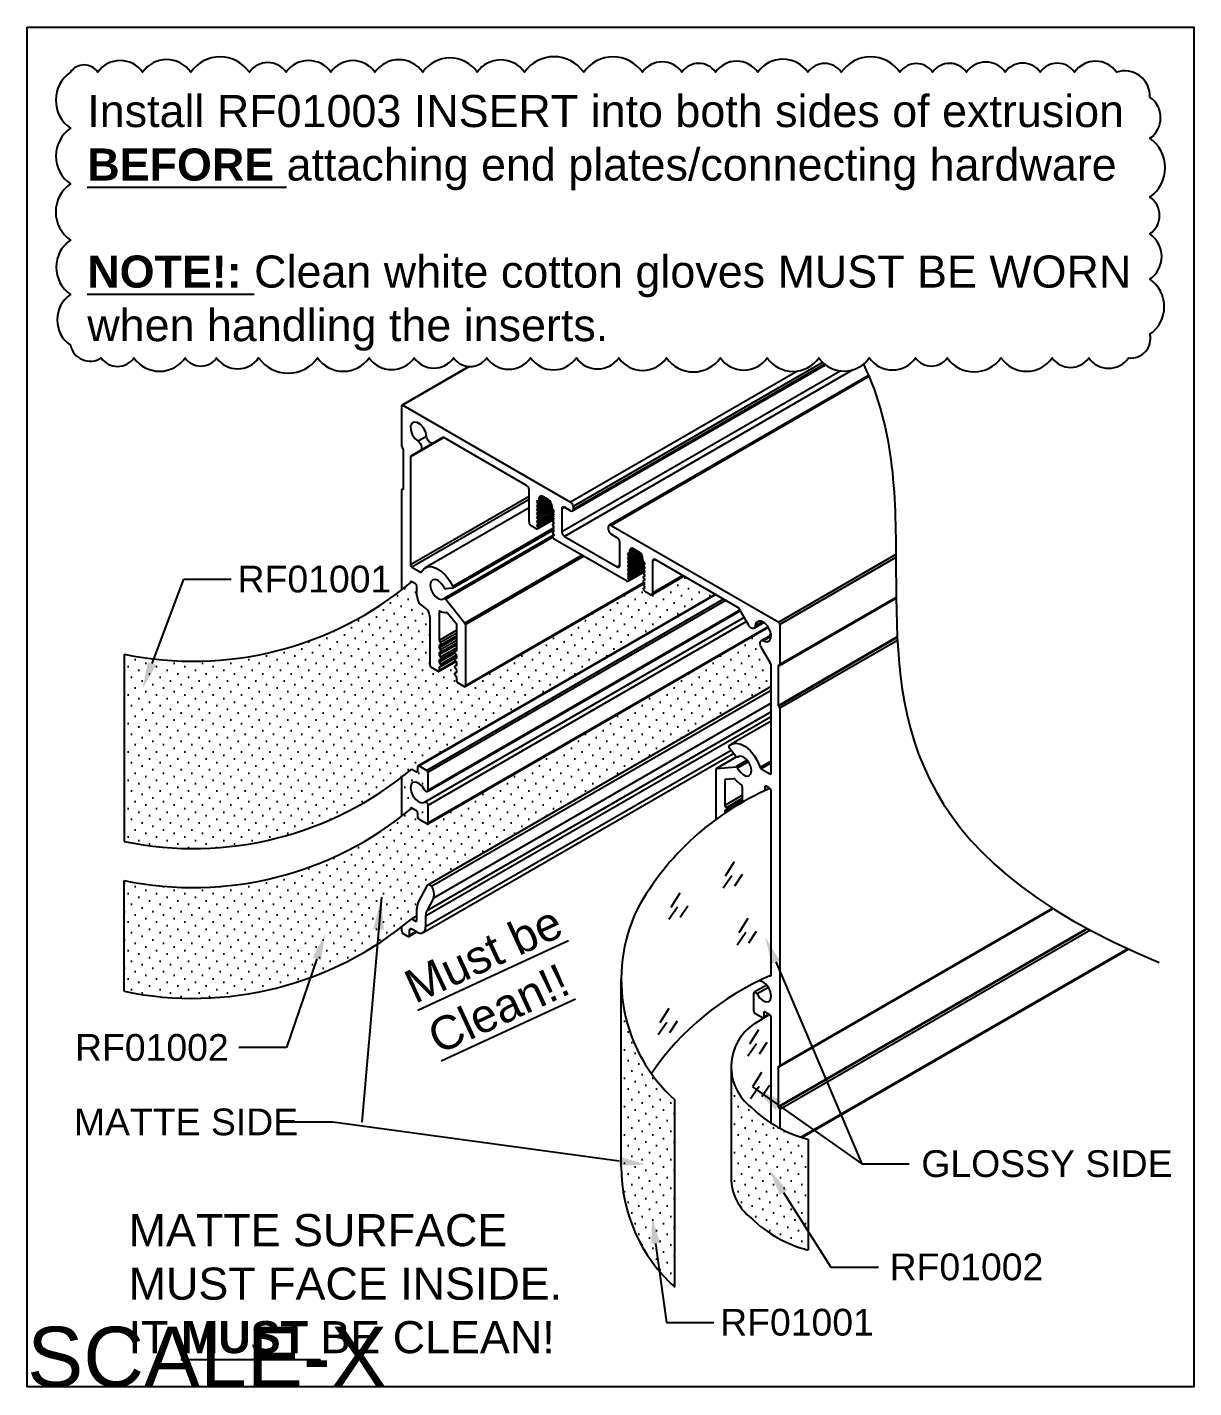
# Model space of a CAD drawing. Extents: x 0 to 6.54, y -7.63 to 0.
import ezdxf
from ezdxf import colors
from ezdxf.entities.mleader import LeaderData, LeaderLine
from ezdxf.math import Vec2, Vec3

# ---------------------------------------------------------------- set-up
doc = ezdxf.new("R2010")
doc.units = 0
doc.header["$LTSCALE"] = 0.5
doc.header["$MEASUREMENT"] = 0
for name, color, linetype in [('Dimension', 10, 'CONTINUOUS'), ('FAB DWG', 221, 'CONTINUOUS'), ('Hardware', 242, 'CONTINUOUS'), ('Housing', 150, 'CONTINUOUS')]:
    doc.layers.add(name, color=color, linetype=linetype)
doc.layers.add('Text-Unprinted', color=131, linetype='CONTINUOUS', plot=False)
doc.styles.add('LSAD_Standard', font='arial.ttf')
doc.styles.get("Standard").update_dxf_attribs({"font": 'arial.ttf'})
doc.dimstyles.get("Standard").update_dxf_attribs({"dimtxt": 0.18, "dimasz": 0.18, "dimexe": 0.18, "dimexo": 0.0625, "dimgap": 0.09, "dimtad": 0, "dimtih": 1, "dimtoh": 1, "dimdec": 4, "dimzin": 0, "dimdsep": 46, "dimtxsty": 'Standard', "dimcen": 0.09, "dimadec": 0, "dimazin": 0, "dimtfac": 1, "dimtdec": 4, "dimtofl": 0, "dimtmove": 0, "dimatfit": 3, "dimfxl": 1, "dimtolj": 1, "dimtzin": 0, "dimarcsym": 0})
pattern_1 = [(45, (-101.396894, -316.910626), (-0.019887378, 0.059662135), [0, -0.05625])]

msp = doc.modelspace()

# ---------------------------------------------------------------- hatches: boundary and pattern name
at = {"layer": 'Hardware', "ltscale": 0.5, "transparency": 16777216}
h = msp.add_hatch(dxfattribs=at)
h.set_pattern_fill('DOTS', color=256, scale=0.9, angle=45)
h.set_pattern_definition(pattern_1)
h.paths.add_polyline_path([(2.1564, -4.9991), (2.1848, -4.9827), (2.1848, -4.9434, -0.120589), (2.1914, -4.9127), (2.2468, -4.8076), (2.2487, -4.8073), (4.1719, -3.6971), (4.1719, -3.5763, 0.128046), (4.1698, -3.5693), (4.1128, -3.4706), (4.1087, -3.4557), (4.1114, -3.4429), (4.1182, -3.439), (4.171, -3.4081), (4.1712, -3.4041), (4.1645, -3.3801), (4.1556, -3.3648), (2.2432, -4.4688), (2.1986, -4.443, -0.267974), (2.1904, -4.4301), (2.1904, -4.4057, 0.267974), (2.1821, -4.3927), (2.1564, -4.3779, -0.22949), (0.5438, -4.7842), (0.5438, -5.4054, 0.22949)])
h.paths.add_polyline_path([(2.2474, -4.179, 0.267974), (2.2391, -4.1661), (2.1945, -4.1403), (2.1904, -4.1427), (2.1904, -4.1461, -0.311545), (2.1925, -4.1416), (3.8585, -3.1797), (3.6825, -3.0781), (3.5026, -3.1817, -0.225308), (3.4952, -3.1823), (3.471, -3.1684, -0.121537), (3.4611, -3.1594), (3.455, -3.1499), (3.4568, -3.1449), (3.4577, -3.1445), (3.4638, -3.141), (3.455, -3.1281), (3.4582, -3.1186), (2.4536, -3.6985), (2.4165, -3.6771, -0.267974), (2.4083, -3.6641), (2.4083, -3.6453), (2.3975, -3.6287), (2.3983, -3.6215), (2.4002, -3.6207), (2.4083, -3.6161), (2.4083, -3.6045), (2.3975, -3.5879), (2.3983, -3.5807), (2.4002, -3.5799), (2.4083, -3.5752), (2.4083, -3.5637), (2.4033, -3.556), (2.3051, -3.6127), (2.2681, -3.5913, -0.267974), (2.2598, -3.5784), (2.2598, -3.3114, 0.240666), (2.2252, -3.2506, -0.263763), (2.1848, -3.1865), (2.1848, -3.1334, 0.267974), (2.1765, -3.1204), (2.1564, -3.1088, -0.22949), (0.5438, -3.5151), (0.5438, -4.5654, 0.219507), (2.1, -4.2046), (2.1, -4.4234, 0.008381), (2.1498, -4.3834, -0.698509), (2.1552, -4.3772), (2.1821, -4.3927, -0.267974), (2.1904, -4.4057), (2.1904, -4.4301, 0.267974), (2.1986, -4.443), (2.2415, -4.4678, 0.577382), (2.2474, -4.463), (2.2474, -4.3633), (2.2469, -4.3593), (2.2455, -4.3552), (2.2433, -4.3512), (2.2405, -4.3478), (2.2373, -4.3453), (2.2342, -4.3438), (2.2318, -4.3436), (2.2143, -4.3489), (2.1967, -4.344), (2.1788, -4.3303), (2.1633, -4.3103), (2.153, -4.2871), (2.1493, -4.2644), (2.153, -4.2459), (2.1633, -4.2347), (2.1788, -4.2324), (2.1967, -4.2396), (2.2143, -4.2549), (2.2318, -4.2805), (2.2342, -4.283), (2.2373, -4.2852), (2.2405, -4.2862), (2.2433, -4.286), (2.2455, -4.2846), (2.2469, -4.2821), (2.2474, -4.2787)])
h.paths.add_polyline_path([(2.1833, -4.1746), (2.1904, -4.1705, -0.577288), (2.1845, -4.1753)], flags=16)
h = msp.add_hatch(dxfattribs=at)
h.set_pattern_fill('DOTS', color=256, scale=0.9, angle=45)
h.set_pattern_definition(pattern_1)
h.paths.add_polyline_path([(3.6322, -6.0146, -0.212605), (3.3312, -5.3387), (3.3312, -6.389, 0.212605), (3.6322, -7.0648)])
h.paths.add_polyline_path([(4.3785, -6.2348, -0.130549), (4.0609, -6.0567, -0.224553), (3.948, -5.8382), (3.9478, -6.4493, 0.233738), (4.0609, -6.6779, 0.130549), (4.3785, -6.856)])

# ---------------------------------------------------------------- linework, layer by layer
at = {"layer": 'Dimension', "transparency": 16777216}
msp.add_open_spline([(4.6892, -1.8895), (4.8689, -2.2602), (4.8734, -3.4488), (4.8778, -4.6373), (6.3476, -5.2432)], degree=3, knots=[0.504756, 0.504756, 0.504756, 0.504756, 1, 2, 2, 2, 2], dxfattribs=at)
at = {"layer": 'FAB DWG', "transparency": 16777216}
msp.add_lwpolyline([(0.242, -0.252, 0.520567), (0.242, -0.5662, 0.520567), (0.242, -0.8782, 0.520567), (0.242, -1.1936, 0.520567), (0.242, -1.4981, 0.520567), (0.242, -1.7835, 0.520567), (0.4145, -1.8541, 0.520567), (0.5987, -1.8541, 0.520567), (0.8859, -1.8541, 0.520567), (1.0623, -1.8541, 0.520567), (1.2978, -1.8541, 0.520567), (1.6283, -1.8541, 0.520567), (1.917, -1.8541, 0.520567), (2.1699, -1.8541, 0.520567), (2.3908, -1.8541, 0.520567), (2.5773, -1.8541, 0.520567), (2.8231, -1.8541, 0.520567), (3.0796, -1.8541, 0.520567), (3.3169, -1.8541, 0.520567), (3.5853, -1.8541, 0.520567), (3.8871, -1.8541, 0.520567), (4.15, -1.8541, 0.520567), (4.4393, -1.8541, 0.520567), (4.7223, -1.8541, 0.520567), (4.982, -1.8541, 0.520567), (5.1593, -1.8541, 0.520567), (5.4606, -1.8541, 0.520567), (5.7485, -1.8541, 0.520567), (5.9525, -1.8541, 0.520567), (6.1765, -1.8541, 0.520567), (6.296, -1.7217, 0.520567), (6.296, -1.4128, 0.520567), (6.296, -1.1592, 0.520567), (6.296, -0.952, 0.520567), (6.296, -0.6229, 0.520567), (6.296, -0.392, 0.520567), (6.1089, -0.252, 0.520567), (5.8729, -0.252, 0.520567), (5.6805, -0.252, 0.520567), (5.4844, -0.252, 0.520567), (5.2671, -0.252, 0.520567), (5.0774, -0.252, 0.520567), (4.8943, -0.252, 0.520567), (4.5652, -0.252, 0.520567), (4.3776, -0.252, 0.520567), (4.0966, -0.252, 0.520567), (3.8605, -0.252, 0.520567), (3.6716, -0.252, 0.520567), (3.4498, -0.252, 0.520567), (3.1206, -0.252, 0.520567), (2.7881, -0.252, 0.520567), (2.5238, -0.252, 0.520567), (2.218, -0.252, 0.520567), (1.9503, -0.252, 0.520567), (1.7021, -0.252, 0.520567), (1.4524, -0.252, 0.520567), (1.2457, -0.252, 0.520567), (0.9172, -0.252, 0.520567), (0.6468, -0.252, 0.520567), (0.3967, -0.252, 0.520567)], format="xyb", close=True, dxfattribs=at)
at = {"layer": 'Hardware', "transparency": 16777216}
for p, q in [((0.5438, -3.5151), (0.5438, -4.5654)), ((3.9641, -4.6791), (3.9132, -4.7595)), ((0.5438, -5.4054), (0.5438, -4.7842)), ((3.9518, -4.7574), (3.903, -4.8276)), ((4.0099, -4.7513), (3.9671, -4.8164)), ((3.6594, -4.855), (3.6085, -4.9354)), ((3.6471, -4.9333), (3.5983, -5.0035)), ((3.7052, -4.9272), (3.6624, -4.9923)), ((4.0415, -4.9978), (3.9906, -5.0781)), ((4.0293, -5.0761), (3.9805, -5.1462)), ((4.0873, -5.07), (4.0446, -5.1351)), ((3.3312, -6.389), (3.3312, -5.3387)), ((3.5989, -5.5013), (3.548, -5.5816)), ((4.0775, -5.5877), (4.1621, -5.5357)), ((3.5867, -5.5796), (3.5378, -5.6497)), ((3.6447, -5.5735), (3.6019, -5.6386)), ((4.1015, -5.621), (4.0507, -5.7013)), ((4.0893, -5.6993), (4.0405, -5.7695)), ((4.1473, -5.6932), (4.1046, -5.7583)), ((3.948, -5.8179), (3.9478, -6.4493)), ((4.1172, -5.8605), (4.0663, -5.9408)), ((4.105, -5.9388), (4.0561, -6.0089)), ((4.163, -5.9327), (4.1202, -5.9977)), ((3.6322, -7.0648), (3.6322, -6.0146)), ((4.3785, -6.2348), (4.3785, -6.856))]:
    msp.add_line(p, q, dxfattribs=at)
for centre, radius, start, end in [((0.9308, -1.6478), 1.907, 258.29236, 309.9925), ((0.9308, -2.698), 1.907, 258.29236, 309.9925), ((4.7813, -5.6936), 1.5529, 113.3889, 151.07948), ((0.9308, -2.9169), 1.907, 258.29236, 309.9925), ((4.2405, -5.3387), 0.9093, 154.1732, 228.01064), ((0.9308, -3.5381), 1.907, 258.29236, 309.9925), ((4.7813, -6.7438), 1.5529, 113.3889, 145.59776), ((4.2355, -5.8281), 0.2877, 123.31025, 232.62406), ((4.5549, -5.5479), 0.7092, 225.84183, 255.5931), ((4.2405, -6.389), 0.9093, 180, 228.01064), ((4.2355, -6.4493), 0.2877, 179.98357, 232.62406), ((4.5549, -6.1691), 0.7092, 225.84183, 255.5931)]:
    msp.add_arc(centre, radius, start, end, dxfattribs=at)
at = {"layer": 'Housing', "linetype": 'Continuous', "transparency": 16777216}
for p, q in [((2.4774, -1.9025), (2.102, -2.1192)), ((2.4829, -1.9026), (2.107, -2.1196)), ((3.0573, -2.7124), (4.4768, -1.893)), ((4.4607, -1.8792), (3.0614, -2.6869)), ((4.4718, -1.8891), (3.0614, -2.7033)), ((4.4417, -1.8575), (4.4332, -1.8624)), ((4.5628, -1.9268), (2.9982, -2.8301)), ((4.6304, -1.9205), (3.0124, -2.8546)), ((4.3202, -1.9276), (3.0473, -2.6624)), ((4.7181, -1.9529), (3.264, -2.7923)), ((4.7205, -1.9583), (3.274, -2.7933)), ((2.1, -2.3491), (2.1, -2.1237)), ((2.107, -2.1196), (3.0473, -2.6624)), ((2.1106, -2.3634), (2.107, -2.3613)), ((2.1106, -2.592), (2.1106, -2.3634)), ((2.3362, -2.3009), (2.1495, -2.4087)), ((2.3316, -2.3002), (2.1515, -2.4042)), ((2.2399, -2.2939), (2.1915, -2.3218)), ((2.3315, -2.3003), (2.2055, -2.373)), ((2.3314, -2.3003), (2.2772, -2.3316)), ((2.3312, -2.3004), (2.2772, -2.3316)), ((2.8002, -2.5688), (2.3362, -2.3009)), ((2.1495, -2.4087), (2.1495, -3.015)), ((2.2055, -2.373), (2.1515, -2.4042)), ((2.1106, -2.5846), (2.102, -2.5895)), ((2.1106, -2.5879), (2.107, -2.59)), ((2.107, -2.59), (2.1106, -2.592)), ((2.8144, -2.7729), (2.8144, -2.5933)), ((2.1, -3.1543), (2.1, -2.5941)), ((2.8144, -2.6311), (2.1495, -3.015)), ((2.8144, -2.6475), (2.1565, -3.0272)), ((2.8669, -2.6559), (2.8568, -2.6588)), ((2.8568, -2.6588), (2.8633, -2.6689)), ((2.9099, -2.642), (2.8633, -2.6689)), ((2.928, -2.6536), (2.8633, -2.691)), ((2.9392, -2.6692), (2.8633, -2.713)), ((2.8637, -2.6787), (2.9186, -2.647)), ((2.8637, -2.7008), (2.9339, -2.6603)), ((2.8675, -2.6556), (2.9005, -2.6365)), ((2.891, -2.6311), (2.8691, -2.6438)), ((2.8981, -2.6352), (2.8691, -2.6519)), ((2.8691, -2.6438), (2.8691, -2.6519)), ((2.9216, -2.6487), (2.891, -2.6311)), ((2.8144, -2.6943), (2.2325, -3.0302)), ((2.8631, -2.679), (2.8568, -2.6809)), ((2.8568, -2.6809), (2.8633, -2.691)), ((2.8631, -2.701), (2.8568, -2.7029)), ((2.8568, -2.7029), (2.8633, -2.713)), ((2.8631, -2.7231), (2.8568, -2.7249)), ((2.8568, -2.7249), (2.8633, -2.7351)), ((2.8631, -2.7451), (2.8568, -2.747)), ((2.9435, -2.6888), (2.8633, -2.7351)), ((2.9498, -2.7072), (2.8633, -2.7571)), ((2.9498, -2.7293), (2.8633, -2.7791)), ((2.8637, -2.7228), (2.9422, -2.6775)), ((2.8637, -2.7449), (2.9442, -2.6984)), ((2.8637, -2.7669), (2.9547, -2.7144)), ((2.8637, -2.789), (2.9547, -2.7364)), ((2.9435, -2.6949), (2.9435, -2.6867)), ((2.9558, -2.716), (2.9457, -2.7014)), ((2.9552, -2.7151), (2.9489, -2.7187)), ((2.9552, -2.7371), (2.9489, -2.7407)), ((2.9552, -2.7151), (2.9492, -2.7185)), ((2.9492, -2.7185), (2.9558, -2.716)), ((2.9552, -2.7371), (2.9492, -2.7406)), ((2.9492, -2.7406), (2.9558, -2.738)), ((2.9558, -2.738), (2.9495, -2.7289)), ((3.0124, -2.6913), (2.9982, -2.6994)), ((2.9982, -2.6994), (2.9982, -2.8301)), ((3.0473, -2.7114), (3.0124, -2.6913)), ((3.0614, -2.6869), (3.0614, -2.7033)), ((2.385, -3.1451), (2.9506, -2.8186)), ((2.9473, -2.8111), (2.3859, -3.1352)), ((2.8516, -2.8108), (2.8285, -2.7974)), ((2.8568, -2.747), (2.8633, -2.7571)), ((2.8631, -2.7672), (2.8568, -2.769)), ((2.8568, -2.769), (2.8633, -2.7791)), ((2.8631, -2.7892), (2.8568, -2.7911)), ((2.8568, -2.7911), (2.8633, -2.8012)), ((2.8633, -2.8112), (2.8607, -2.8122)), ((2.9498, -2.7513), (2.8633, -2.8012)), ((2.8637, -2.811), (2.9547, -2.7585)), ((2.9552, -2.7592), (2.9489, -2.7628)), ((2.9552, -2.7812), (2.9489, -2.7848)), ((2.9552, -2.8032), (2.9489, -2.8069)), ((2.9552, -2.7592), (2.9492, -2.7626)), ((2.9492, -2.7626), (2.9558, -2.76)), ((2.9552, -2.7812), (2.9492, -2.7847)), ((2.9492, -2.7847), (2.9558, -2.7821)), ((2.9552, -2.8033), (2.9492, -2.8067)), ((2.9492, -2.8067), (2.9558, -2.8041)), ((2.9558, -2.76), (2.9495, -2.7509)), ((2.9558, -2.7821), (2.9495, -2.773)), ((2.9558, -2.8041), (2.9495, -2.795)), ((2.9558, -2.8262), (2.9495, -2.8171)), ((3.2598, -2.8178), (3.2598, -2.8015)), ((3.274, -2.7933), (4.2142, -3.3361)), ((2.9549, -2.847), (2.3381, -3.2031)), ((2.9484, -2.8593), (2.3466, -3.2067)), ((2.9552, -2.8253), (2.9489, -2.8289)), ((2.9552, -2.8473), (2.9489, -2.851)), ((2.9552, -2.8253), (2.9492, -2.8287)), ((2.9492, -2.8287), (2.9558, -2.8262)), ((2.9552, -2.8474), (2.9492, -2.8508)), ((2.9492, -2.8508), (2.9558, -2.8482)), ((2.9518, -2.8648), (2.9492, -2.8608)), ((2.9558, -2.8482), (2.9495, -2.8391)), ((3.3603, -3.1044), (2.9609, -2.8739)), ((3.0124, -2.8546), (3.3089, -3.0258)), ((3.3089, -2.8625), (3.274, -2.8423)), ((3.323, -3.0176), (3.323, -2.887)), ((3.1118, -2.961), (2.4542, -3.3406)), ((3.1214, -2.9665), (2.4578, -3.3497)), ((3.3755, -2.9495), (3.3655, -2.9525)), ((3.3655, -2.9525), (3.372, -2.9626)), ((3.3718, -2.9727), (3.3655, -2.9745)), ((3.3655, -2.9745), (3.372, -2.9846)), ((3.4186, -2.9357), (3.372, -2.9626)), ((3.4367, -2.9473), (3.372, -2.9846)), ((3.4479, -2.9629), (3.372, -3.0067)), ((3.3724, -2.9724), (3.4273, -2.9407)), ((3.3724, -2.9944), (3.4426, -2.9539)), ((3.3724, -3.0165), (3.4509, -2.9712)), ((3.3761, -2.9493), (3.4091, -2.9302)), ((3.3997, -2.9248), (3.3778, -2.9374)), ((3.4068, -2.9288), (3.3778, -2.9456)), ((3.3778, -2.9374), (3.3778, -2.9456)), ((3.4302, -2.9424), (3.3997, -2.9248)), ((4.8714, -2.9567), (4.2142, -3.3361)), ((4.8715, -2.973), (4.2213, -3.3483)), ((2.1565, -3.0272), (2.2049, -3.0552)), ((2.2133, -3.0503), (2.2049, -3.0552)), ((3.323, -3.0176), (3.3089, -3.0258)), ((3.3718, -2.9947), (3.3655, -2.9965)), ((3.3655, -2.9965), (3.372, -3.0067)), ((3.3718, -3.0167), (3.3655, -3.0186)), ((3.3655, -3.0186), (3.372, -3.0287)), ((3.3718, -3.0388), (3.3655, -3.0406)), ((3.3655, -3.0406), (3.372, -3.0508)), ((3.4521, -2.9824), (3.372, -3.0287)), ((3.4584, -3.0009), (3.372, -3.0508)), ((3.4584, -3.0229), (3.372, -3.0728)), ((3.4584, -3.045), (3.372, -3.0948)), ((3.3724, -3.0385), (3.4529, -2.9921)), ((3.3724, -3.0606), (3.4634, -3.008)), ((3.3724, -3.0826), (3.4634, -3.0301)), ((3.4521, -2.9885), (3.4521, -2.9803)), ((3.4645, -3.0096), (3.4544, -2.995)), ((3.4638, -3.0087), (3.4576, -3.0123)), ((3.4638, -3.0308), (3.4576, -3.0344)), ((3.4639, -3.0087), (3.4579, -3.0122)), ((3.4579, -3.0122), (3.4645, -3.0096)), ((3.4639, -3.0308), (3.4579, -3.0342)), ((3.4579, -3.0342), (3.4645, -3.0317)), ((3.4645, -3.0317), (3.4582, -3.0225)), ((3.4645, -3.0537), (3.4582, -3.0446)), ((3.521, -2.9849), (3.5069, -2.9931)), ((3.5069, -2.9931), (3.5069, -3.1727)), ((3.9851, -3.2528), (3.521, -2.9849)), ((2.1564, -3.1088), (2.1493, -3.1129)), ((2.1778, -3.1211), (2.1564, -3.1088)), ((2.4557, -3.6973), (3.462, -3.1163)), ((3.4604, -3.1139), (2.4578, -3.6927)), ((3.3718, -3.0608), (3.3655, -3.0627)), ((3.3655, -3.0627), (3.372, -3.0728)), ((3.3718, -3.0829), (3.3655, -3.0847)), ((3.3655, -3.0847), (3.372, -3.0948)), ((3.372, -3.1049), (3.3694, -3.1059)), ((3.3724, -3.1047), (3.4634, -3.0521)), ((3.4638, -3.0528), (3.4576, -3.0564)), ((3.4638, -3.0749), (3.4576, -3.0785)), ((3.4638, -3.0969), (3.4576, -3.1005)), ((3.4638, -3.1189), (3.4576, -3.1226)), ((3.4639, -3.0528), (3.4579, -3.0563)), ((3.4579, -3.0563), (3.4645, -3.0537)), ((3.4639, -3.0749), (3.4579, -3.0783)), ((3.4579, -3.0783), (3.4645, -3.0757)), ((3.4639, -3.0969), (3.4579, -3.1004)), ((3.4579, -3.1004), (3.4645, -3.0978)), ((3.4639, -3.119), (3.4579, -3.1224)), ((3.4579, -3.1224), (3.4645, -3.1198)), ((3.4645, -3.0757), (3.4582, -3.0666)), ((3.4645, -3.0978), (3.4582, -3.0887)), ((3.4645, -3.1198), (3.4582, -3.1107)), ((3.5027, -3.1819), (3.6825, -3.0781)), ((3.6766, -3.0747), (3.5069, -3.1727)), ((2.1848, -3.1865), (2.1848, -3.1334)), ((3.8585, -3.1797), (2.1924, -4.1415)), ((3.8614, -3.1814), (2.1974, -4.142)), ((2.3836, -3.1456), (2.3466, -3.1489)), ((3.4638, -3.141), (3.4576, -3.1446)), ((3.4639, -3.141), (3.4579, -3.1444)), ((3.4579, -3.1444), (3.4645, -3.1419)), ((3.4605, -3.1585), (3.4579, -3.1545)), ((3.4645, -3.1419), (3.4582, -3.1328)), ((3.4927, -3.1809), (3.4696, -3.1675)), ((4.2192, -3.5783), (4.8728, -3.201)), ((4.8728, -3.1976), (4.2213, -3.5737)), ((2.2244, -3.2501), (2.2202, -3.2477)), ((3.9043, -3.2062), (2.2403, -4.1668)), ((2.2443, -4.2856), (3.9986, -3.2728)), ((3.9184, -3.2143), (2.2474, -4.179)), ((3.9964, -3.269), (2.2474, -4.2787)), ((2.3164, -3.2749), (2.3093, -3.279)), ((2.3093, -3.279), (2.3093, -3.4379)), ((2.3466, -3.2067), (2.4542, -3.3406)), ((4.044, -3.3515), (3.9901, -3.2581)), ((4.0202, -3.3103), (2.2293, -4.3442)), ((4.033, -3.3325), (2.2474, -4.3633)), ((2.2598, -3.5784), (2.2598, -3.3114)), ((2.4083, -3.3494), (2.3573, -3.286)), ((2.4083, -3.4951), (2.4083, -3.3494)), ((2.4578, -3.3497), (2.4578, -3.6927)), ((4.075, -3.3694), (4.1309, -3.3372)), ((4.1234, -3.3328), (4.0814, -3.357)), ((4.2213, -3.3483), (4.2213, -3.5737)), ((2.2453, -4.4676), (4.1562, -3.3644)), ((4.1546, -3.362), (2.2474, -4.463)), ((2.4083, -3.3808), (2.3093, -3.4379)), ((2.4083, -3.4216), (2.3093, -3.4788)), ((2.4083, -3.3975), (2.3171, -3.4501)), ((2.3176, -3.4624), (2.4083, -3.4101)), ((4.1716, -3.4078), (4.1158, -3.44)), ((4.1717, -3.4165), (4.1297, -3.4407)), ((4.8788, -3.4187), (4.2107, -3.8044)), ((4.879, -3.4226), (4.2142, -3.8064)), ((2.3093, -3.4379), (2.3171, -3.4501)), ((2.4083, -3.4624), (2.3093, -3.5196)), ((2.3171, -3.4626), (2.3093, -3.4657)), ((2.3093, -3.4657), (2.3093, -3.4788)), ((2.3093, -3.4788), (2.3171, -3.4909)), ((2.3171, -3.5034), (2.3093, -3.5065)), ((2.3093, -3.5065), (2.3093, -3.5196)), ((2.3992, -3.5085), (2.3093, -3.5604)), ((2.4083, -3.4383), (2.3171, -3.4909)), ((2.4083, -3.4792), (2.3171, -3.5318)), ((2.3176, -3.5032), (2.4083, -3.4509)), ((2.3176, -3.5441), (2.4083, -3.4917)), ((2.4083, -3.4936), (2.3999, -3.4984)), ((2.4083, -3.4936), (2.4004, -3.4982)), ((2.4004, -3.4982), (2.4083, -3.4951)), ((4.1698, -3.5693), (4.1158, -3.4758)), ((4.8798, -3.4385), (4.2213, -3.8187)), ((2.3072, -3.6115), (2.4033, -3.556)), ((2.3093, -3.5196), (2.3171, -3.5318)), ((2.3171, -3.5443), (2.3093, -3.5474)), ((2.3093, -3.5474), (2.3093, -3.5604)), ((2.4017, -3.5536), (2.3093, -3.607)), ((2.3093, -3.5604), (2.3171, -3.5726)), ((2.3171, -3.5851), (2.3093, -3.5882)), ((2.4069, -3.5208), (2.3171, -3.5726)), ((2.3176, -3.5849), (2.4083, -3.5325)), ((2.4083, -3.5344), (2.3999, -3.5392)), ((2.4083, -3.5752), (2.3999, -3.58)), ((2.4083, -3.5229), (2.4004, -3.5107)), ((2.4083, -3.5345), (2.4004, -3.539)), ((2.4004, -3.539), (2.4083, -3.5359)), ((2.4083, -3.5637), (2.4004, -3.5515)), ((2.4083, -3.5753), (2.4004, -3.5798)), ((2.4004, -3.5798), (2.4083, -3.5767)), ((2.4083, -3.5359), (2.4083, -3.5229)), ((2.4083, -3.5767), (2.4083, -3.5637)), ((4.1719, -4.1825), (4.1719, -3.5763)), ((4.2142, -3.5778), (4.2107, -3.5758)), ((4.2107, -3.5758), (4.2107, -3.8044)), ((2.3022, -3.611), (2.2668, -3.5906)), ((2.3093, -3.5882), (2.3093, -3.607)), ((2.4083, -3.6161), (2.3999, -3.6209)), ((2.4083, -3.6045), (2.4004, -3.5923)), ((2.4083, -3.6161), (2.4004, -3.6207)), ((2.4004, -3.6207), (2.4083, -3.6176)), ((2.4083, -3.6453), (2.4004, -3.6332)), ((2.4083, -3.6176), (2.4083, -3.6045)), ((2.4083, -3.6641), (2.4083, -3.6453)), ((4.1719, -3.6971), (2.2479, -4.8078)), ((4.1719, -3.718), (2.2669, -4.8177)), ((2.4507, -3.6968), (2.4153, -3.6764)), ((4.1719, -3.7898), (2.2784, -4.8828)), ((4.2107, -3.8044), (4.2142, -3.8064)), ((4.1719, -3.8661), (2.2343, -4.9846)), ((4.1719, -3.8392), (2.2409, -4.9539)), ((4.1719, -3.8905), (3.9473, -4.0201)), ((4.2213, -3.8187), (4.2213, -5.8229)), ((3.9746, -4.0887), (3.9377, -4.0428)), ((2.2198, -5.0761), (3.9606, -4.0712)), ((3.9476, -4.055), (2.2343, -5.0441)), ((3.978, -4.0917), (3.8656, -4.1566)), ((3.9783, -4.0919), (3.867, -4.1562)), ((4.0382, -4.1098), (3.9746, -4.1465)), ((3.9832, -4.0924), (3.9915, -4.0875)), ((3.9912, -4.0876), (3.9837, -4.0919)), ((4.0448, -4.1186), (3.9837, -4.1538)), ((4.1719, -4.1142), (4.1099, -4.1499)), ((2.1564, -4.1591), (2.1833, -4.1746)), ((2.1904, -4.1705), (2.1833, -4.1746)), ((2.1904, -4.1705), (2.1904, -4.1461)), ((2.1974, -4.142), (2.2403, -4.1668)), ((2.2474, -4.179), (2.2474, -4.2787)), ((3.8635, -4.4408), (3.8635, -4.1612)), ((3.867, -4.1562), (3.9746, -4.1465)), ((4.1719, -4.1266), (4.1164, -4.1586)), ((4.1164, -4.1586), (4.1648, -4.1866)), ((4.1719, -4.1825), (4.1648, -4.1866)), ((2.1, -4.4234), (2.1, -4.2046)), ((3.964, -4.2135), (3.913, -4.218)), ((3.913, -4.218), (3.913, -4.3637)), ((4.012, -4.3446), (4.012, -4.262)), ((4.1435, -4.2559), (4.1364, -4.26)), ((4.1364, -4.26), (4.1364, -4.2808)), ((4.1648, -4.2682), (4.1435, -4.2559)), ((4.012, -4.3066), (3.913, -4.3637)), ((4.012, -4.3233), (3.9209, -4.3759)), ((3.9213, -4.3882), (4.012, -4.3359)), ((4.1719, -5.3144), (4.1719, -4.2805)), ((2.1564, -4.3779), (2.1493, -4.382)), ((2.1833, -4.3934), (2.1564, -4.3779)), ((2.1904, -4.4301), (2.1904, -4.4057)), ((2.2474, -4.3633), (2.2474, -4.463)), ((3.913, -4.3637), (3.9209, -4.3759)), ((3.9209, -4.3884), (3.913, -4.3915)), ((3.913, -4.3915), (3.913, -4.4046)), ((3.9297, -4.3949), (3.913, -4.4046)), ((3.913, -4.4046), (3.9136, -4.4056)), ((2.2403, -4.4671), (2.1974, -4.4423)), ((2.1914, -4.9127), (2.2451, -4.8108)), ((2.1848, -5.0073), (2.1848, -4.9434)), ((2.2784, -4.8828), (2.2409, -4.9539)), ((4.2192, -5.8275), (5.7536, -4.9417)), ((5.7508, -4.9399), (4.2213, -5.8229)), ((2.1848, -4.9827), (2.1564, -4.9991)), ((2.1564, -4.9991), (2.1778, -5.0114)), ((2.1848, -5.0073), (2.1778, -5.0114)), ((2.2343, -4.9846), (2.2343, -5.0441)), ((2.1, -5.0686), (2.1, -5.0446)), ((2.1353, -5.0972), (2.107, -5.0808)), ((2.1403, -5.0977), (2.1842, -5.0723)), ((2.1565, -5.0563), (2.1424, -5.0645)), ((2.1424, -5.0645), (2.1424, -5.0931)), ((2.1813, -5.0706), (2.1424, -5.0931)), ((2.1848, -5.0727), (2.1565, -5.0563)), ((5.9438, -5.053), (4.2107, -6.0536)), ((5.9475, -5.055), (4.2142, -6.0556)), ((5.9621, -5.0629), (4.2213, -6.0678)), ((6.1723, -5.1669), (4.341, -6.2241)), ((4.3448, -6.2253), (6.1756, -5.1684)), ((4.1719, -5.3144), (4.1648, -5.3185)), ((4.1467, -5.3706), (4.077, -5.4108)), ((4.092, -5.3523), (4.0973, -5.3492)), ((4.097, -5.3493), (4.0925, -5.3519)), ((4.1563, -5.3836), (4.0925, -5.4204)), ((4.0739, -5.5174), (4.0739, -5.4177)), ((4.1238, -5.5544), (4.0809, -5.5297)), ((4.1288, -5.5549), (4.1621, -5.5357)), ((4.138, -5.5218), (4.1309, -5.5259)), ((4.1309, -5.5259), (4.1309, -5.5503)), ((4.1591, -5.534), (4.1309, -5.5503)), ((4.1648, -5.5373), (4.138, -5.5218)), ((4.1719, -6.1448), (4.1719, -5.5496)), ((4.2142, -5.827), (4.2107, -5.8249)), ((4.2107, -5.8249), (4.2107, -6.0536)), ((4.2107, -6.0536), (4.2142, -6.0556)), ((4.2213, -6.0678), (4.2213, -6.1738))]:
    msp.add_line(p, q, dxfattribs=at)
at = {"layer": 'Housing', "linetype": 'Continuous', "transparency": 16777216, "flags": 128}
for points in [[(2.2399, -2.2939), (2.2347, -2.2702), (2.2228, -2.2467), (2.2061, -2.2275), (2.1874, -2.2157), (2.17, -2.2135), (2.1568, -2.2211), (2.1501, -2.2373), (2.1509, -2.2593), (2.1592, -2.2834), (2.1736, -2.3055), (2.1915, -2.3218)], [(2.1915, -2.3218), (2.1976, -2.3268), (2.2031, -2.3335), (2.2075, -2.3411), (2.2105, -2.3492), (2.2118, -2.357), (2.2114, -2.3639), (2.2092, -2.3694), (2.2055, -2.373)], [(2.2772, -2.3316), (2.2722, -2.333), (2.2664, -2.3321), (2.2602, -2.3291), (2.2541, -2.324), (2.2486, -2.3174), (2.2442, -2.3097), (2.2412, -2.3017), (2.2399, -2.2939)], [(2.8633, -2.6689), (2.8642, -2.6705), (2.8649, -2.6721), (2.8652, -2.6737), (2.8654, -2.6753), (2.8652, -2.6766), (2.8647, -2.6777), (2.864, -2.6785), (2.8631, -2.679)], [(2.8633, -2.691), (2.8642, -2.6925), (2.8649, -2.6942), (2.8652, -2.6958), (2.8654, -2.6973), (2.8652, -2.6987), (2.8647, -2.6998), (2.864, -2.7006), (2.8631, -2.701)], [(2.8633, -2.713), (2.8642, -2.7146), (2.8649, -2.7162), (2.8652, -2.7178), (2.8654, -2.7193), (2.8652, -2.7207), (2.8647, -2.7218), (2.864, -2.7226), (2.8631, -2.7231)], [(2.8633, -2.7351), (2.8642, -2.7366), (2.8649, -2.7383), (2.8652, -2.7399), (2.8654, -2.7414), (2.8652, -2.7427), (2.8647, -2.7439), (2.864, -2.7447), (2.8631, -2.7451)], [(2.9495, -2.7289), (2.9486, -2.7273), (2.9479, -2.7257), (2.9474, -2.7241), (2.9472, -2.7225), (2.9473, -2.7211), (2.9477, -2.72), (2.9484, -2.7191), (2.9492, -2.7185)], [(2.9495, -2.7509), (2.9486, -2.7494), (2.9479, -2.7478), (2.9474, -2.7461), (2.9472, -2.7446), (2.9473, -2.7432), (2.9477, -2.742), (2.9484, -2.7411), (2.9492, -2.7406)], [(2.8633, -2.7571), (2.8642, -2.7587), (2.8649, -2.7603), (2.8652, -2.7619), (2.8654, -2.7634), (2.8652, -2.7648), (2.8647, -2.7659), (2.864, -2.7667), (2.8631, -2.7672)], [(2.8633, -2.7791), (2.8642, -2.7807), (2.8649, -2.7823), (2.8652, -2.784), (2.8654, -2.7855), (2.8652, -2.7868), (2.8647, -2.7879), (2.864, -2.7888), (2.8631, -2.7892)], [(2.8633, -2.8012), (2.8642, -2.8027), (2.8648, -2.8043), (2.8652, -2.8059), (2.8654, -2.8074), (2.8652, -2.8087), (2.8648, -2.8098), (2.8642, -2.8107), (2.8633, -2.8112)], [(2.9495, -2.773), (2.9486, -2.7714), (2.9479, -2.7698), (2.9474, -2.7682), (2.9472, -2.7666), (2.9473, -2.7652), (2.9477, -2.7641), (2.9484, -2.7632), (2.9492, -2.7626)], [(2.9495, -2.795), (2.9486, -2.7935), (2.9479, -2.7918), (2.9474, -2.7902), (2.9472, -2.7887), (2.9473, -2.7873), (2.9477, -2.7861), (2.9484, -2.7852), (2.9492, -2.7847)], [(2.9495, -2.8171), (2.9486, -2.8155), (2.9479, -2.8139), (2.9474, -2.8123), (2.9472, -2.8107), (2.9473, -2.8093), (2.9477, -2.8081), (2.9484, -2.8073), (2.9492, -2.8067)], [(2.9495, -2.8391), (2.9486, -2.8376), (2.9479, -2.8359), (2.9474, -2.8343), (2.9472, -2.8328), (2.9473, -2.8314), (2.9477, -2.8302), (2.9484, -2.8293), (2.9492, -2.8287)], [(2.9492, -2.8608), (2.9484, -2.8593), (2.9478, -2.8577), (2.9474, -2.8561), (2.9472, -2.8546), (2.9474, -2.8533), (2.9478, -2.8522), (2.9484, -2.8513), (2.9492, -2.8508)], [(3.372, -2.9626), (3.3729, -2.9641), (3.3735, -2.9658), (3.3739, -2.9674), (3.374, -2.9689), (3.3739, -2.9703), (3.3734, -2.9714), (3.3727, -2.9722), (3.3718, -2.9727)], [(2.2114, -3.054), (2.2251, -3.0355), (2.2443, -3.0254), (2.2677, -3.0242), (2.2936, -3.0322), (2.3202, -3.0487), (2.3456, -3.0726), (2.368, -3.1021), (2.3859, -3.1352)], [(3.372, -2.9846), (3.3729, -2.9862), (3.3735, -2.9878), (3.3739, -2.9894), (3.374, -2.991), (3.3739, -2.9923), (3.3734, -2.9934), (3.3727, -2.9942), (3.3718, -2.9947)], [(3.372, -3.0067), (3.3729, -3.0082), (3.3735, -3.0099), (3.3739, -3.0115), (3.374, -3.013), (3.3739, -3.0144), (3.3734, -3.0155), (3.3727, -3.0163), (3.3718, -3.0167)], [(3.372, -3.0287), (3.3729, -3.0303), (3.3735, -3.0319), (3.3739, -3.0335), (3.374, -3.035), (3.3739, -3.0364), (3.3734, -3.0375), (3.3727, -3.0383), (3.3718, -3.0388)], [(3.372, -3.0508), (3.3729, -3.0523), (3.3735, -3.054), (3.3739, -3.0556), (3.374, -3.0571), (3.3739, -3.0584), (3.3734, -3.0596), (3.3727, -3.0604), (3.3718, -3.0608)], [(3.4582, -3.0225), (3.4572, -3.021), (3.4565, -3.0194), (3.4561, -3.0177), (3.4559, -3.0162), (3.456, -3.0148), (3.4564, -3.0136), (3.4571, -3.0127), (3.4579, -3.0122)], [(3.4582, -3.0446), (3.4572, -3.043), (3.4565, -3.0414), (3.4561, -3.0398), (3.4559, -3.0382), (3.456, -3.0368), (3.4564, -3.0357), (3.4571, -3.0348), (3.4579, -3.0342)], [(2.2049, -3.0552), (2.2059, -3.0557), (2.2069, -3.056), (2.2079, -3.0561), (2.2088, -3.0561), (2.2096, -3.0558), (2.2103, -3.0554), (2.2109, -3.0547), (2.2114, -3.054)], [(2.3375, -3.1416), (2.3239, -3.1205), (2.3068, -3.1047), (2.2891, -3.0971), (2.2738, -3.0988), (2.2634, -3.1096), (2.2598, -3.1277), (2.2634, -3.1499), (2.2738, -3.1727), (2.2891, -3.1921), (2.3068, -3.2048), (2.3239, -3.2089), (2.3375, -3.2035)], [(3.372, -3.0728), (3.3729, -3.0744), (3.3735, -3.076), (3.3739, -3.0776), (3.374, -3.0791), (3.3739, -3.0805), (3.3734, -3.0816), (3.3727, -3.0824), (3.3718, -3.0829)], [(3.372, -3.0948), (3.3729, -3.0964), (3.3735, -3.098), (3.3739, -3.0995), (3.374, -3.101), (3.3739, -3.1024), (3.3735, -3.1035), (3.3729, -3.1043), (3.372, -3.1049)], [(3.4582, -3.0666), (3.4572, -3.0651), (3.4565, -3.0635), (3.4561, -3.0618), (3.4559, -3.0603), (3.456, -3.0589), (3.4564, -3.0577), (3.4571, -3.0568), (3.4579, -3.0563)], [(3.4582, -3.0887), (3.4572, -3.0871), (3.4565, -3.0855), (3.4561, -3.0839), (3.4559, -3.0823), (3.456, -3.0809), (3.4564, -3.0797), (3.4571, -3.0789), (3.4579, -3.0783)], [(3.4582, -3.1107), (3.4572, -3.1092), (3.4565, -3.1075), (3.4561, -3.1059), (3.4559, -3.1044), (3.456, -3.103), (3.4564, -3.1018), (3.4571, -3.1009), (3.4579, -3.1004)], [(3.4582, -3.1328), (3.4572, -3.1312), (3.4565, -3.1296), (3.4561, -3.128), (3.4559, -3.1264), (3.456, -3.125), (3.4564, -3.1238), (3.4571, -3.123), (3.4579, -3.1224)], [(2.3375, -3.2035), (2.3384, -3.2029), (2.3394, -3.2026), (2.3405, -3.2026), (2.3417, -3.2029), (2.343, -3.2035), (2.3442, -3.2043), (2.3455, -3.2054), (2.3466, -3.2067)], [(2.3859, -3.1352), (2.3866, -3.1371), (2.387, -3.139), (2.3871, -3.1407), (2.3869, -3.1423), (2.3864, -3.1436), (2.3857, -3.1446), (2.3847, -3.1453), (2.3836, -3.1456)], [(3.4579, -3.1545), (3.4571, -3.1529), (3.4564, -3.1513), (3.456, -3.1498), (3.4559, -3.1483), (3.456, -3.1469), (3.4564, -3.1458), (3.4571, -3.145), (3.4579, -3.1444)], [(2.3155, -3.2745), (2.3142, -3.2741), (2.3131, -3.274), (2.312, -3.2742), (2.311, -3.2746), (2.3103, -3.2754), (2.3097, -3.2764), (2.3094, -3.2776), (2.3093, -3.279)], [(4.0814, -3.357), (4.0801, -3.3633), (4.0771, -3.3679), (4.0727, -3.3704), (4.0672, -3.3707), (4.0611, -3.3687), (4.0549, -3.3646), (4.049, -3.3587), (4.044, -3.3515)], [(4.1297, -3.4407), (4.1477, -3.4451), (4.162, -3.4396), (4.1703, -3.4251), (4.1712, -3.4041), (4.1645, -3.3801), (4.1513, -3.3572), (4.1338, -3.3394), (4.1152, -3.3296), (4.0985, -3.3295), (4.0865, -3.3392), (4.0814, -3.357)], [(2.3171, -3.4501), (2.3182, -3.452), (2.319, -3.454), (2.3195, -3.456), (2.3197, -3.4578), (2.3195, -3.4595), (2.319, -3.4609), (2.3182, -3.462), (2.3171, -3.4626)], [(2.3171, -3.4909), (2.3182, -3.4928), (2.319, -3.4948), (2.3195, -3.4968), (2.3197, -3.4987), (2.3195, -3.5003), (2.319, -3.5017), (2.3182, -3.5028), (2.3171, -3.5034)], [(2.4004, -3.5107), (2.3993, -3.5088), (2.3985, -3.5068), (2.398, -3.5048), (2.3979, -3.503), (2.398, -3.5013), (2.3985, -3.4999), (2.3993, -3.4988), (2.4004, -3.4982)], [(4.1158, -3.4758), (4.112, -3.4679), (4.1099, -3.4599), (4.1094, -3.4524), (4.1107, -3.4461), (4.1137, -3.4415), (4.1182, -3.439), (4.1236, -3.4387), (4.1297, -3.4407)], [(2.3171, -3.5318), (2.3182, -3.5337), (2.319, -3.5356), (2.3195, -3.5376), (2.3197, -3.5395), (2.3195, -3.5411), (2.319, -3.5425), (2.3182, -3.5436), (2.3171, -3.5443)], [(2.3171, -3.5726), (2.3182, -3.5745), (2.319, -3.5765), (2.3195, -3.5784), (2.3197, -3.5803), (2.3195, -3.582), (2.319, -3.5834), (2.3182, -3.5844), (2.3171, -3.5851)], [(2.4004, -3.5515), (2.3993, -3.5496), (2.3985, -3.5476), (2.398, -3.5457), (2.3979, -3.5438), (2.398, -3.5421), (2.3985, -3.5407), (2.3993, -3.5397), (2.4004, -3.539)], [(2.4004, -3.5923), (2.3993, -3.5904), (2.3985, -3.5885), (2.398, -3.5865), (2.3979, -3.5846), (2.398, -3.583), (2.3985, -3.5816), (2.3993, -3.5805), (2.4004, -3.5798)], [(2.4004, -3.6332), (2.3993, -3.6313), (2.3985, -3.6293), (2.398, -3.6273), (2.3979, -3.6255), (2.398, -3.6238), (2.3985, -3.6224), (2.3993, -3.6213), (2.4004, -3.6207)], [(3.9354, -4.0298), (3.9532, -4.0172), (3.9756, -4.0135), (4.001, -4.019), (4.0276, -4.0332), (4.0535, -4.0552), (4.0769, -4.0833), (4.0962, -4.1157), (4.1099, -4.1499)], [(3.9837, -4.0919), (3.9829, -4.0925), (3.9819, -4.0928), (3.9807, -4.0928), (3.9795, -4.0925), (3.9783, -4.0919), (3.977, -4.0911), (3.9758, -4.09), (3.9746, -4.0887)], [(3.9837, -4.1538), (3.9974, -4.175), (4.0145, -4.1907), (4.0322, -4.1983), (4.0475, -4.1966), (4.0578, -4.1858), (4.0615, -4.1678), (4.0578, -4.1455), (4.0475, -4.1228), (4.0322, -4.1034), (4.0145, -4.0906), (3.9974, -4.0865), (3.9837, -4.0919)], [(2.2288, -4.276), (2.2143, -4.2549), (2.1967, -4.2396), (2.1788, -4.2324), (2.1633, -4.2347), (2.153, -4.2459), (2.1493, -4.2644), (2.153, -4.2871), (2.1633, -4.3103), (2.1788, -4.3303), (2.1967, -4.344), (2.2143, -4.3489), (2.2288, -4.3445)], [(2.2474, -4.2787), (2.2469, -4.2821), (2.2455, -4.2846), (2.2433, -4.286), (2.2405, -4.2862), (2.2373, -4.2852), (2.2342, -4.283), (2.2312, -4.2798), (2.2288, -4.276)], [(2.2288, -4.3445), (2.2312, -4.3435), (2.2342, -4.3438), (2.2373, -4.3453), (2.2405, -4.3478), (2.2433, -4.3512), (2.2455, -4.3552), (2.2469, -4.3593), (2.2474, -4.3633)], [(3.9209, -4.3759), (3.9219, -4.3778), (3.9227, -4.3798), (3.9232, -4.3818), (3.9234, -4.3836), (3.9232, -4.3853), (3.9227, -4.3867), (3.9219, -4.3878), (3.9209, -4.3884)], [(2.2451, -4.8108), (2.2468, -4.8086), (2.249, -4.8073), (2.2518, -4.8068), (2.2548, -4.8074), (2.258, -4.8088), (2.2612, -4.8111), (2.2642, -4.8141), (2.2669, -4.8177)], [(4.0739, -5.4177), (4.0744, -5.4143), (4.0758, -5.4118), (4.078, -5.4104), (4.0808, -5.4102), (4.0839, -5.4113), (4.0871, -5.4135), (4.0901, -5.4166), (4.0925, -5.4204)], [(4.0925, -5.3519), (4.0901, -5.3529)], [(4.0925, -5.4204), (4.1069, -5.4415), (4.1245, -5.4569), (4.1425, -5.464), (4.1579, -5.4617), (4.1683, -5.4505), (4.1719, -5.432), (4.1683, -5.4093), (4.1579, -5.3861), (4.1425, -5.3661), (4.1245, -5.3525), (4.1069, -5.3475), (4.0925, -5.3519)]]:
    msp.add_lwpolyline(points, dxfattribs=at)
at = {"layer": 'Housing', "linetype": 'Continuous', "transparency": 16777216}
for centre, radius, start, end in [((2.1043, -2.123), 0.00437, 50.79671, 189.21404), ((2.1153, -2.3484), 0.0154, 182.60548, 237.39452), ((2.3332, -2.305), 0.00503, 54.38184, 114.31389), ((2.1545, -2.4082), 0.00503, 125.69807, 185.62039), ((2.1043, -2.5934), 0.00437, 50.79671, 189.21404), ((2.7837, -2.5947), 0.0307, 2.60548, 57.39452), ((2.8654, -2.6524), 0.00371, 292.55128, 7.64168), ((2.8825, -2.6416), 0.0135, 50.79671, 189.21404), ((2.8959, -2.6889), 0.0476, 2.60554, 57.39452), ((3.0307, -2.6883), 0.0307, 2.60548, 57.39452), ((2.9555, -2.6944), 0.012, 182.35559, 215.77647), ((3.0068, -2.698), 0.00873, 50.79671, 189.21404), ((3.0528, -2.7047), 0.00873, 230.79671, 9.21404), ((2.8451, -2.7715), 0.0307, 182.60548, 237.39452), ((2.8577, -2.802), 0.0107, 235.59606, 286.56127), ((3.2685, -2.8001), 0.00873, 50.79671, 189.21404), ((3.2905, -2.8164), 0.0307, 182.60548, 237.39452), ((2.9756, -2.8501), 0.028, 211.81584, 238.3211), ((3.0289, -2.8287), 0.0307, 182.60548, 237.39452), ((3.2923, -2.8884), 0.0307, 2.60548, 57.39452), ((3.3741, -2.9461), 0.00371, 292.55131, 7.6418), ((3.3911, -2.9352), 0.0135, 50.79674, 189.21419), ((3.4046, -2.9825), 0.0476, 2.60574, 57.3945), ((2.1648, -3.0143), 0.0154, 182.60548, 237.39452), ((3.3144, -3.019), 0.00873, 230.79671, 9.21404), ((3.4641, -2.988), 0.012, 182.35581, 215.77643), ((3.5155, -2.9917), 0.00873, 50.79671, 189.21404), ((2.1536, -3.1122), 0.00437, 50.79671, 189.21404), ((2.1695, -3.1341), 0.0154, 2.60548, 57.39452), ((3.3664, -3.0956), 0.0107, 235.59603, 286.56149), ((2.2616, -3.183), 0.0768, 182.60548, 237.39452), ((2.3481, -3.1378), 0.0112, 199.98889, 262.59827), ((3.4843, -3.1437), 0.028, 211.81661, 238.32117), ((3.4983, -3.1741), 0.00873, 230.79671, 9.21404), ((2.183, -3.3149), 0.0768, 2.60548, 57.39452), ((2.3492, -3.2015), 0.0804, 245.20982, 270.89066), ((3.9775, -3.2651), 0.0144, 28.85563, 58.04533), ((2.3495, -3.2912), 0.00936, 33.89786, 84.49755), ((2.4424, -3.3504), 0.0153, 2.63929, 39.77207), ((4.2059, -3.349), 0.0154, 2.60548, 57.39452), ((2.2751, -3.5777), 0.0154, 182.60548, 237.39452), ((4.1574, -3.5768), 0.0144, 1.9565, 31.14373), ((4.217, -3.5744), 0.00437, 230.79671, 9.21404), ((2.305, -3.6077), 0.00437, 230.79671, 9.21404), ((2.4236, -3.6634), 0.0154, 182.60548, 237.39452), ((2.4535, -3.6934), 0.00437, 230.79671, 9.21404), ((4.2059, -3.8194), 0.0154, 2.60548, 57.39452), ((3.9456, -4.0347), 0.0113, 154.33318, 225.73345), ((2.1861, -4.1712), 0.00437, 230.79671, 9.21404), ((2.1947, -4.1454), 0.00437, 50.79671, 189.21404), ((2.232, -4.1797), 0.0154, 2.60548, 57.39452), ((3.8678, -4.1605), 0.0044, 100.54679, 189.25189), ((3.9732, -4.1577), 0.0112, 19.98889, 82.59826), ((4.1248, -4.1455), 0.0156, 196.42669, 237.16937), ((4.1675, -4.1832), 0.00437, 230.79671, 9.21404), ((3.9635, -4.2224), 0.00894, 34.70109, 86.9408), ((4.1202, -4.0939), 0.1937, 219.56122, 233.80342), ((3.9964, -4.2627), 0.0156, 2.85401, 53.09286), ((4.1407, -4.2593), 0.00437, 50.79671, 189.21404), ((4.1565, -4.2812), 0.0154, 2.60548, 57.39452), ((2.1536, -4.3813), 0.00437, 50.79671, 189.21404), ((2.175, -4.4064), 0.0154, 2.60548, 57.39452), ((2.2057, -4.4294), 0.0154, 182.60548, 237.39452), ((2.2431, -4.4637), 0.00437, 230.79671, 9.21404), ((2.2114, -4.8611), 0.0705, 341.98817, 37.97661), ((2.2508, -4.9416), 0.066, 154.06412, 181.56823), ((2.3003, -4.9828), 0.066, 154.06412, 181.56823), ((2.1805, -5.008), 0.00437, 230.79671, 9.21404), ((2.1153, -5.0679), 0.0154, 182.60548, 237.39452), ((2.1381, -5.0938), 0.00437, 230.79671, 9.21404), ((2.151, -5.0631), 0.00873, 50.79671, 189.21404), ((2.2041, -5.049), 0.0306, 230.79671, 9.21404), ((4.1676, -5.3151), 0.00437, 230.79671, 9.21404), ((4.0892, -5.5167), 0.0154, 182.60548, 237.39452), ((4.1266, -5.551), 0.00437, 230.79671, 9.21404), ((4.1352, -5.5252), 0.00437, 50.79671, 189.21404), ((4.1565, -5.5503), 0.0154, 2.60548, 57.39452), ((4.217, -5.8236), 0.00437, 230.79671, 9.21404), ((4.2059, -6.0685), 0.0154, 2.60548, 57.39452)]:
    msp.add_arc(centre, radius, start, end, dxfattribs=at)
at = {"layer": 'Text-Unprinted', "transparency": 16777216}
msp.add_lwpolyline([(0, 0), (6.5419, 0), (6.5419, -7.6236), (0, -7.6236)], close=True, dxfattribs=at)

# ---------------------------------------------------------------- texts
at = {"layer": 'FAB DWG', "transparency": 16777216, "char_height": 0.18, "attachment_point": 1}
for s, width, insert in [('Install RF01003 INSERT into both sides of extrusion {\\fArial|b1|i0|c0|p34;\\LBEFORE }attaching end plates/connecting hardware\\P\\P{\\fArial|b1|i0|c0|p34;\\LNOTE!:} Clean white cotton gloves MUST BE WORN when handling the inserts. ', 6.17935, (0.337, -0.3799)), ('MATTE SURFACE MUST FACE INSIDE.\\PIT {\\fSansSerif|b1|i0|c2|p2;\\LMUST} BE CLEAN!', 2.72206, (0.569, -6.6544))]:
    msp.add_mtext_dynamic_manual_height_columns(s, width=width, gutter_width=0.625, heights=[0], dxfattribs=dict(at, insert=insert))
at = {"layer": 'FAB DWG', "transparency": 16777216, "insert": (2.0957, -5.3073), "char_height": 0.1875, "attachment_point": 1, "rotation": 24.80141}
msp.add_mtext_dynamic_manual_height_columns('{\\LMust be \\PClean!!}', width=0.88566, gutter_width=1, heights=[0.967], dxfattribs=at)
at = {"layer": 'Text-Unprinted', "ltscale": 0.5, "transparency": 16777216, "style": 'LSAD_Standard'}
msp.add_attdef('SCALE-X', (0, -7.6236), 'XEffectiveScaleFactor', height=0.3375, dxfattribs=at)

# ---------------------------------------------------------------- leaders
at = {"layer": 'FAB DWG', "transparency": 16777216}
for points, override in [([(1.986, -4.8785), (1.8758, -6.139)], {"dimgap": 0.09, "dimtad": 0}), ([(4.0663, -5.9408), (4.6795, -6.3727)], {"dimasz": 0.18, "dimgap": 0.09, "dimtad": 0})]:
    msp.add_leader(points, dimstyle='Standard', override=override, dxfattribs=at)
ml = msp.add_multileader_mtext('Standard', dxfattribs=at)
ml.set_content('RF01001', color=256)
ml.set_leader_properties()
ml.build(insert=Vec2(0, 0))
ml.multileader.update_dxf_attribs({"dogleg_length": 0.2666, "arrow_head_size": 0.15})
ctx = ml.context
ctx.base_point, ctx.char_height, ctx.arrow_head_size, ctx.landing_gap_size, ctx.plane_origin = Vec3(1.1446, -3.0953), 0.15, 0.15, 0.09, Vec3(4.2314, -10.9836)
ctx.text_align_type = 2
notes = []
notes.append((ctx, [(0, (1, 1, 0), (0.878, -3.0953), (1, 0), 0.2666, [(0, [(0.6472, -3.7073)], 0, [])])]))
ctx.mtext.insert, ctx.mtext.alignment, ctx.mtext.flow_direction = Vec3(2.0417, -3.019), 3, 5
ml = msp.add_multileader_mtext('Standard', dxfattribs=at)
ml.set_content('RF01002', color=256)
ml.set_leader_properties()
ml.build(insert=Vec2(0, 0))
ml.multileader.update_dxf_attribs({"dogleg_length": 0.2666, "arrow_head_size": 0.15})
ctx = ml.context
ctx.base_point, ctx.char_height, ctx.arrow_head_size, ctx.landing_gap_size, ctx.plane_origin = Vec3(0.1725, -5.7214), 0.15, 0.15, 0.09, Vec3(5.0539, -11.0789)
ctx.text_align_type = 2
notes.append((ctx, [(1, (1, 1, 0), (1.4536, -5.7214), (-1, 0), 0.2666, [(0, [(1.6721, -5.0816)], 0, [])])]))
ctx.mtext.insert, ctx.mtext.alignment, ctx.mtext.flow_direction = Vec3(1.1301, -5.6451), 3, 5
ml = msp.add_multileader_mtext('Standard', dxfattribs=at)
ml.set_content('GLOSSY SIDE', color=256)
ml.set_leader_properties()
ml.build(insert=Vec2(0, 0))
ml.multileader.update_dxf_attribs({"dogleg_length": 0.2666, "arrow_head_size": 0.15})
ctx = ml.context
ctx.base_point, ctx.char_height, ctx.arrow_head_size, ctx.landing_gap_size, ctx.plane_origin = Vec3(4.9461, -6.3727), 0.15, 0.15, 0.09, Vec3(16.9582, -14.1684)
ctx.text_align_type = 2
notes.append((ctx, [(0, (1, 1, 0), (4.6795, -6.3727), (1, 0), 0.2666, [(0, [(4.1384, -5.1027)], 0, [])])]))
ctx.mtext.insert, ctx.mtext.alignment, ctx.mtext.flow_direction = Vec3(6.4228, -6.2964), 3, 5
ml = msp.add_multileader_mtext('Standard', dxfattribs=at)
ml.set_content('MATTE SIDE', color=256)
ml.set_leader_properties()
ml.build(insert=Vec2(0, 0))
ml.multileader.update_dxf_attribs({"dogleg_length": 0.2666, "arrow_head_size": 0.15})
ctx = ml.context
ctx.base_point, ctx.char_height, ctx.arrow_head_size, ctx.landing_gap_size, ctx.plane_origin = Vec3(0.0366, -6.139), 0.15, 0.15, 0.09, Vec3(10.0715, -14.8747)
ctx.text_align_type = 2
notes.append((ctx, [(1, (1, 1, 0), (1.7138, -6.139), (-1, 0), 0.2666, [(0, [(3.4686, -6.3776)], 0, [])])]))
ctx.mtext.insert, ctx.mtext.alignment, ctx.mtext.flow_direction = Vec3(1.5192, -6.0627), 3, 5
ml = msp.add_multileader_mtext('Standard', dxfattribs=at)
ml.set_content('RF01002', color=256)
ml.set_leader_properties()
ml.build(insert=Vec2(0, 0))
ml.multileader.update_dxf_attribs({"dogleg_length": 0.2666, "arrow_head_size": 0.15})
ctx = ml.context
ctx.base_point, ctx.char_height, ctx.arrow_head_size, ctx.landing_gap_size, ctx.plane_origin = Vec3(4.7736, -6.9517), 0.15, 0.15, 0.09, Vec3(7.5428, -12.4037)
ctx.text_align_type = 2
notes.append((ctx, [(0, (1, 1, 0), (4.507, -6.9517), (1, 0), 0.2666, [(0, [(4.161, -6.4063)], 0, [])])]))
ctx.mtext.insert, ctx.mtext.alignment, ctx.mtext.flow_direction = Vec3(5.6981, -6.8755), 3, 5
ml = msp.add_multileader_mtext('Standard', dxfattribs=at)
ml.set_content('RF01001', color=256)
ml.set_leader_properties()
ml.build(insert=Vec2(0, 0))
ml.multileader.update_dxf_attribs({"dogleg_length": 0.2666, "arrow_head_size": 0.15})
ctx = ml.context
ctx.base_point, ctx.char_height, ctx.arrow_head_size, ctx.landing_gap_size, ctx.plane_origin = Vec3(3.8507, -7.262), 0.15, 0.15, 0.09, Vec3(7.0475, -15.8806)
ctx.text_align_type = 2
notes.append((ctx, [(0, (1, 1, 0), (3.5841, -7.262), (1, 0), 0.2666, [(0, [(3.504, -6.6703)], 0, [])])]))
ctx.mtext.insert, ctx.mtext.alignment, ctx.mtext.flow_direction = Vec3(4.7478, -7.1857), 3, 5
for ctx, leaders in notes:
    for number, flags, end, landing, length, lines in leaders:
        leader = LeaderData()
        leader.index, (leader.has_last_leader_line, leader.has_dogleg_vector, leader.attachment_direction) = number, flags
        leader.last_leader_point, leader.dogleg_vector, leader.dogleg_length = Vec3(end), Vec3(landing), length
        for number, points, colour, breaks in lines:
            line = LeaderLine()
            line.index, line.vertices, line.color, line.breaks = number, Vec3.list(points), colors.encode_raw_color(colour), breaks
            leader.lines.append(line)
        ctx.leaders.append(leader)

doc.saveas('drawing.dxf')
